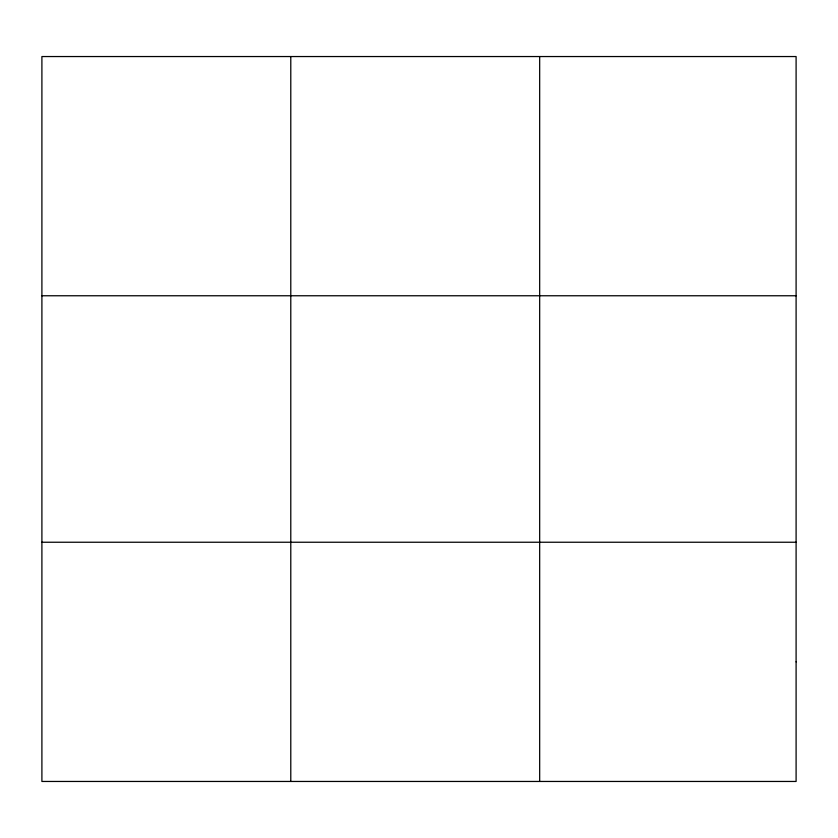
<?xml version="1.0" encoding="UTF-8"?>
<svg xmlns="http://www.w3.org/2000/svg" width="838" height="838" viewBox="0 0 838 838"><rect width="100%" height="100%" fill="white"/><g stroke="black" fill="none" stroke-linecap="round" stroke-linejoin="round"><path stroke-width="1.26" d="M290.786 56.544L290.786 781.456M539.672 56.544L539.672 781.456M41.9 295.762L796.1 295.762M41.9 542.238L796.1 542.238M796.1 661.842L796.1 781.456L41.9 781.456L41.9 56.544L796.1 56.544L796.1 661.842"/></g></svg>
